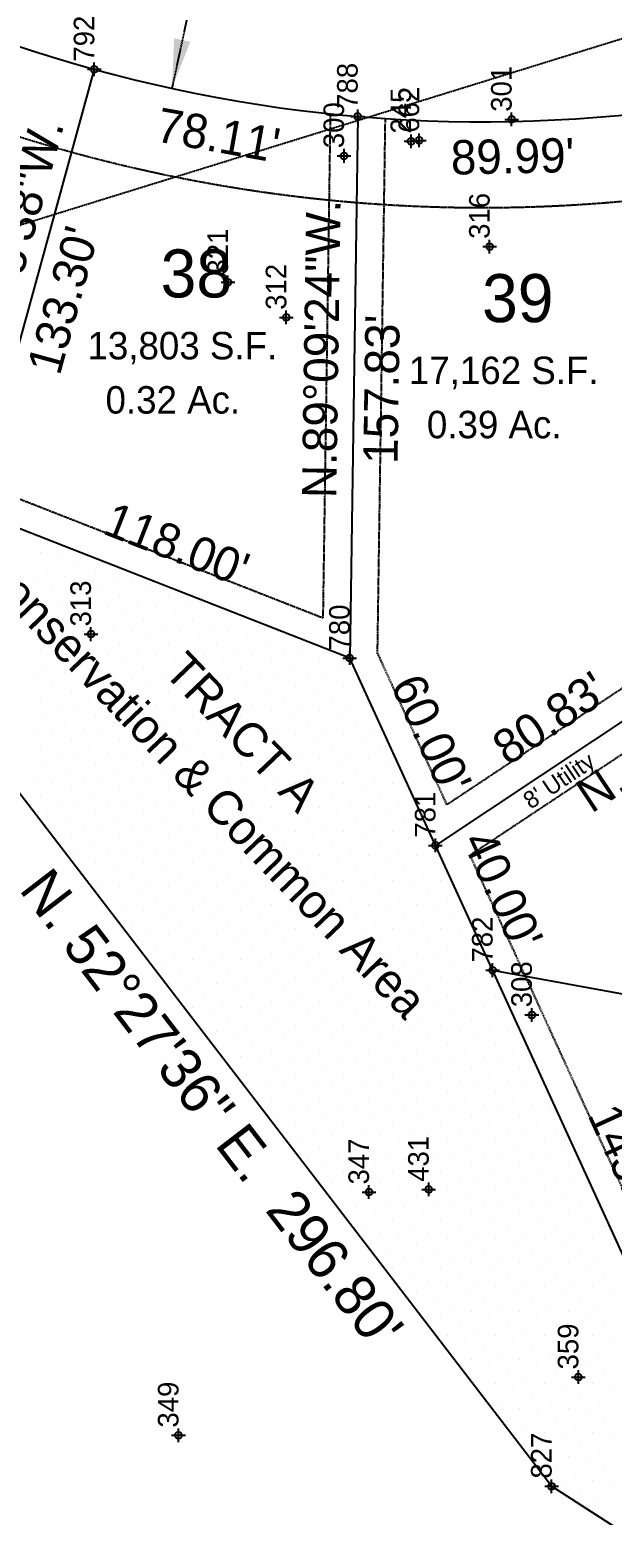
# Model space of a CAD drawing. Extents: x 26090 to 29323, y 9677 to 11446.
# Drawn here: x 26981.7 to 27151.6, y 10292.5 to 10725.3 of the extents above; entities that cross this region are included whole.
import ezdxf
from ezdxf.enums import TextEntityAlignment as Align

# ---------------------------------------------------------------- set-up
doc = ezdxf.new("R2010")
doc.units = 0
doc.header["$MEASUREMENT"] = 0
doc.header["$PDMODE"] = 34
doc.header["$PDSIZE"] = 2
doc.linetypes.add('HIDDEN', pattern=[0.375, 0.25, -0.125])
doc.linetypes.add('HIDDEN2', pattern=[0.1875, 0.125, -0.0625])
doc.layers.get('0').update_dxf_attribs({"linetype": 'CONTINUOUS'})
for name, color, linetype in [('V-ANNO', 7, 'CONTINUOUS'), ('V-CTRL', 8, 'CONTINUOUS'), ('V-ESMT', 5, 'HIDDEN'), ('V-ESMT-TEXT', 5, 'CONTINUOUS'), ('V-PROP-AREA', 8, 'CONTINUOUS'), ('V-PROP-DIM', 7, 'CONTINUOUS'), ('V-PROP-LINE', 1, 'CONTINUOUS'), ('V-PROP-PATT', 9, 'CONTINUOUS'), ('V-PROP-SBCK', 8, 'HIDDEN2'), ('V-PROP-TEXT', 1, 'CONTINUOUS'), ('V-ROAD-DIM', 36, 'HIDDEN2')]:
    doc.layers.add(name, color=color, linetype=linetype)

# ---------------------------------------------------------------- blocks, each defined once
blk = doc.blocks.new('*X3')
at = {"color": 0}
for p, q in [((26984.96, 10573.01), (26984.96, 10573.01)), ((26990.27, 10571.25), (26990.27, 10571.25)), ((26995.57, 10569.48), (26995.57, 10569.48)), ((26986.73, 10567.71), (26986.73, 10567.71)), ((26992.03, 10565.94), (26992.03, 10565.94)), ((27000.87, 10567.71), (27000.87, 10567.71)), ((27006.18, 10565.94), (27006.18, 10565.94)), ((26983.19, 10564.18), (26983.19, 10564.18)), ((26988.5, 10562.41), (26988.5, 10562.41)), ((26993.8, 10560.64), (26993.8, 10560.64)), ((26997.34, 10564.18), (26997.34, 10564.18)), ((27002.64, 10562.41), (27002.64, 10562.41)), ((27007.94, 10560.64), (27007.94, 10560.64)), ((27011.48, 10564.18), (27011.48, 10564.18)), ((27016.78, 10562.41), (27016.78, 10562.41)), ((27022.09, 10560.64), (27022.09, 10560.64)), ((26984.96, 10558.87), (26984.96, 10558.87)), ((26990.27, 10557.1), (26990.27, 10557.1)), ((26999.1, 10558.87), (26999.1, 10558.87)), ((27004.41, 10557.1), (27004.41, 10557.1)), ((27013.25, 10558.87), (27013.25, 10558.87)), ((27018.55, 10557.1), (27018.55, 10557.1)), ((27027.39, 10558.87), (27027.39, 10558.87)), ((27032.69, 10557.1), (27032.69, 10557.1)), ((26986.73, 10553.57), (26986.73, 10553.57)), ((26992.03, 10551.8), (26992.03, 10551.8)), ((26995.57, 10555.34), (26995.57, 10555.34)), ((27000.87, 10553.57), (27000.87, 10553.57)), ((27006.18, 10551.8), (27006.18, 10551.8)), ((27009.71, 10555.34), (27009.71, 10555.34)), ((27015.01, 10553.57), (27015.01, 10553.57)), ((27020.32, 10551.8), (27020.32, 10551.8)), ((27023.85, 10555.34), (27023.85, 10555.34)), ((27029.16, 10553.57), (27029.16, 10553.57)), ((27034.46, 10551.8), (27034.46, 10551.8)), ((27038, 10555.34), (27038, 10555.34)), ((27043.3, 10553.57), (27043.3, 10553.57)), ((27048.6, 10551.8), (27048.6, 10551.8)), ((26983.19, 10550.03), (26983.19, 10550.03)), ((26988.5, 10548.27), (26988.5, 10548.27)), ((26997.34, 10550.03), (26997.34, 10550.03)), ((27002.64, 10548.27), (27002.64, 10548.27)), ((27011.48, 10550.03), (27011.48, 10550.03)), ((27016.78, 10548.27), (27016.78, 10548.27)), ((27025.62, 10550.03), (27025.62, 10550.03)), ((27030.92, 10548.27), (27030.92, 10548.27)), ((27039.76, 10550.03), (27039.76, 10550.03)), ((27045.07, 10548.27), (27045.07, 10548.27)), ((27053.91, 10550.03), (27053.91, 10550.03)), ((27059.21, 10548.27), (27059.21, 10548.27)), ((26984.96, 10544.73), (26984.96, 10544.73)), ((26990.27, 10542.96), (26990.27, 10542.96)), ((26993.8, 10546.5), (26993.8, 10546.5)), ((26999.1, 10544.73), (26999.1, 10544.73)), ((27004.41, 10542.96), (27004.41, 10542.96)), ((27007.94, 10546.5), (27007.94, 10546.5)), ((27013.25, 10544.73), (27013.25, 10544.73)), ((27018.55, 10542.96), (27018.55, 10542.96)), ((27022.09, 10546.5), (27022.09, 10546.5)), ((27027.39, 10544.73), (27027.39, 10544.73)), ((27032.69, 10542.96), (27032.69, 10542.96)), ((27036.23, 10546.5), (27036.23, 10546.5)), ((27041.53, 10544.73), (27041.53, 10544.73)), ((27046.83, 10542.96), (27046.83, 10542.96)), ((27050.37, 10546.5), (27050.37, 10546.5)), ((27055.67, 10544.73), (27055.67, 10544.73)), ((27060.98, 10542.96), (27060.98, 10542.96)), ((26986.73, 10539.43), (26986.73, 10539.43)), ((26995.57, 10541.19), (26995.57, 10541.19)), ((27000.87, 10539.43), (27000.87, 10539.43)), ((27009.71, 10541.19), (27009.71, 10541.19)), ((27015.01, 10539.43), (27015.01, 10539.43)), ((27023.85, 10541.19), (27023.85, 10541.19)), ((27029.16, 10539.43), (27029.16, 10539.43)), ((27038, 10541.19), (27038, 10541.19)), ((27043.3, 10539.43), (27043.3, 10539.43)), ((27052.14, 10541.19), (27052.14, 10541.19)), ((27057.44, 10539.43), (27057.44, 10539.43)), ((27066.28, 10541.19), (27066.28, 10541.19)), ((27071.58, 10539.43), (27071.58, 10539.43)), ((26983.19, 10535.89), (26983.19, 10535.89)), ((26992.03, 10537.66), (26992.03, 10537.66)), ((26997.34, 10535.89), (26997.34, 10535.89)), ((27006.18, 10537.66), (27006.18, 10537.66)), ((27011.48, 10535.89), (27011.48, 10535.89)), ((27020.32, 10537.66), (27020.32, 10537.66)), ((27025.62, 10535.89), (27025.62, 10535.89)), ((27034.46, 10537.66), (27034.46, 10537.66)), ((27039.76, 10535.89), (27039.76, 10535.89)), ((27048.6, 10537.66), (27048.6, 10537.66)), ((27053.91, 10535.89), (27053.91, 10535.89)), ((27062.74, 10537.66), (27062.74, 10537.66)), ((27068.05, 10535.89), (27068.05, 10535.89)), ((27076.89, 10537.66), (27076.89, 10537.66)), ((26984.96, 10530.59), (26984.96, 10530.59)), ((26988.5, 10534.12), (26988.5, 10534.12)), ((26993.8, 10532.36), (26993.8, 10532.36)), ((26999.1, 10530.59), (26999.1, 10530.59)), ((27002.64, 10534.12), (27002.64, 10534.12)), ((27007.94, 10532.36), (27007.94, 10532.36)), ((27013.25, 10530.59), (27013.25, 10530.59)), ((27016.78, 10534.12), (27016.78, 10534.12)), ((27022.09, 10532.36), (27022.09, 10532.36)), ((27027.39, 10530.59), (27027.39, 10530.59)), ((27030.92, 10534.12), (27030.92, 10534.12)), ((27036.23, 10532.36), (27036.23, 10532.36)), ((27041.53, 10530.59), (27041.53, 10530.59)), ((27045.07, 10534.12), (27045.07, 10534.12)), ((27050.37, 10532.36), (27050.37, 10532.36)), ((27055.67, 10530.59), (27055.67, 10530.59)), ((27059.21, 10534.12), (27059.21, 10534.12)), ((27064.51, 10532.36), (27064.51, 10532.36)), ((27069.82, 10530.59), (27069.82, 10530.59)), ((27073.35, 10534.12), (27073.35, 10534.12)), ((27078.65, 10532.36), (27078.65, 10532.36)), ((26990.27, 10528.82), (26990.27, 10528.82)), ((26995.57, 10527.05), (26995.57, 10527.05)), ((27004.41, 10528.82), (27004.41, 10528.82)), ((27009.71, 10527.05), (27009.71, 10527.05)), ((27018.55, 10528.82), (27018.55, 10528.82)), ((27023.85, 10527.05), (27023.85, 10527.05)), ((27032.69, 10528.82), (27032.69, 10528.82)), ((27038, 10527.05), (27038, 10527.05)), ((27046.83, 10528.82), (27046.83, 10528.82)), ((27052.14, 10527.05), (27052.14, 10527.05)), ((27060.98, 10528.82), (27060.98, 10528.82)), ((27066.28, 10527.05), (27066.28, 10527.05)), ((27075.12, 10528.82), (27075.12, 10528.82)), ((27080.42, 10527.05), (27080.42, 10527.05)), ((26983.19, 10521.75), (26983.19, 10521.75)), ((26986.73, 10525.28), (26986.73, 10525.28)), ((26992.03, 10523.52), (26992.03, 10523.52)), ((26997.34, 10521.75), (26997.34, 10521.75)), ((27000.87, 10525.28), (27000.87, 10525.28)), ((27006.18, 10523.52), (27006.18, 10523.52)), ((27011.48, 10521.75), (27011.48, 10521.75)), ((27015.01, 10525.28), (27015.01, 10525.28)), ((27020.32, 10523.52), (27020.32, 10523.52)), ((27025.62, 10521.75), (27025.62, 10521.75)), ((27029.16, 10525.28), (27029.16, 10525.28)), ((27034.46, 10523.52), (27034.46, 10523.52)), ((27039.76, 10521.75), (27039.76, 10521.75)), ((27043.3, 10525.28), (27043.3, 10525.28)), ((27048.6, 10523.52), (27048.6, 10523.52)), ((27053.91, 10521.75), (27053.91, 10521.75)), ((27057.44, 10525.28), (27057.44, 10525.28)), ((27062.74, 10523.52), (27062.74, 10523.52)), ((27068.05, 10521.75), (27068.05, 10521.75)), ((27071.58, 10525.28), (27071.58, 10525.28)), ((27076.89, 10523.52), (27076.89, 10523.52)), ((27082.19, 10521.75), (27082.19, 10521.75)), ((26988.5, 10519.98), (26988.5, 10519.98)), ((26993.8, 10518.21), (26993.8, 10518.21)), ((27002.64, 10519.98), (27002.64, 10519.98)), ((27007.94, 10518.21), (27007.94, 10518.21)), ((27016.78, 10519.98), (27016.78, 10519.98)), ((27022.09, 10518.21), (27022.09, 10518.21)), ((27030.92, 10519.98), (27030.92, 10519.98)), ((27036.23, 10518.21), (27036.23, 10518.21)), ((27045.07, 10519.98), (27045.07, 10519.98)), ((27050.37, 10518.21), (27050.37, 10518.21)), ((27059.21, 10519.98), (27059.21, 10519.98)), ((27064.51, 10518.21), (27064.51, 10518.21)), ((27073.35, 10519.98), (27073.35, 10519.98)), ((27078.65, 10518.21), (27078.65, 10518.21)), ((26984.96, 10516.45), (26984.96, 10516.45)), ((26990.27, 10514.68), (26990.27, 10514.68)), ((26995.57, 10512.91), (26995.57, 10512.91)), ((26999.1, 10516.45), (26999.1, 10516.45)), ((27004.41, 10514.68), (27004.41, 10514.68)), ((27009.71, 10512.91), (27009.71, 10512.91)), ((27013.25, 10516.45), (27013.25, 10516.45)), ((27018.55, 10514.68), (27018.55, 10514.68)), ((27023.85, 10512.91), (27023.85, 10512.91)), ((27027.39, 10516.45), (27027.39, 10516.45)), ((27032.69, 10514.68), (27032.69, 10514.68)), ((27038, 10512.91), (27038, 10512.91)), ((27041.53, 10516.45), (27041.53, 10516.45)), ((27046.83, 10514.68), (27046.83, 10514.68)), ((27052.14, 10512.91), (27052.14, 10512.91)), ((27055.67, 10516.45), (27055.67, 10516.45)), ((27060.98, 10514.68), (27060.98, 10514.68)), ((27066.28, 10512.91), (27066.28, 10512.91)), ((27069.82, 10516.45), (27069.82, 10516.45)), ((27075.12, 10514.68), (27075.12, 10514.68)), ((27080.42, 10512.91), (27080.42, 10512.91)), ((27083.96, 10516.45), (27083.96, 10516.45)), ((26986.73, 10511.14), (26986.73, 10511.14)), ((26992.03, 10509.37), (26992.03, 10509.37)), ((27000.87, 10511.14), (27000.87, 10511.14)), ((27006.18, 10509.37), (27006.18, 10509.37)), ((27015.01, 10511.14), (27015.01, 10511.14)), ((27020.32, 10509.37), (27020.32, 10509.37)), ((27029.16, 10511.14), (27029.16, 10511.14)), ((27034.46, 10509.37), (27034.46, 10509.37)), ((27043.3, 10511.14), (27043.3, 10511.14)), ((27048.6, 10509.37), (27048.6, 10509.37)), ((27057.44, 10511.14), (27057.44, 10511.14)), ((27062.74, 10509.37), (27062.74, 10509.37)), ((27071.58, 10511.14), (27071.58, 10511.14)), ((27076.89, 10509.37), (27076.89, 10509.37)), ((27085.73, 10511.14), (27085.73, 10511.14)), ((26983.19, 10507.61), (26983.19, 10507.61)), ((26988.5, 10505.84), (26988.5, 10505.84)), ((26993.8, 10504.07), (26993.8, 10504.07)), ((26997.34, 10507.61), (26997.34, 10507.61)), ((27002.64, 10505.84), (27002.64, 10505.84)), ((27007.94, 10504.07), (27007.94, 10504.07)), ((27011.48, 10507.61), (27011.48, 10507.61)), ((27016.78, 10505.84), (27016.78, 10505.84)), ((27022.09, 10504.07), (27022.09, 10504.07)), ((27025.62, 10507.61), (27025.62, 10507.61)), ((27030.92, 10505.84), (27030.92, 10505.84)), ((27036.23, 10504.07), (27036.23, 10504.07)), ((27039.76, 10507.61), (27039.76, 10507.61)), ((27045.07, 10505.84), (27045.07, 10505.84)), ((27050.37, 10504.07), (27050.37, 10504.07)), ((27053.91, 10507.61), (27053.91, 10507.61)), ((27059.21, 10505.84), (27059.21, 10505.84)), ((27064.51, 10504.07), (27064.51, 10504.07)), ((27068.05, 10507.61), (27068.05, 10507.61)), ((27073.35, 10505.84), (27073.35, 10505.84)), ((27078.65, 10504.07), (27078.65, 10504.07)), ((27082.19, 10507.61), (27082.19, 10507.61)), ((27087.49, 10505.84), (27087.49, 10505.84)), ((26984.96, 10502.3), (26984.96, 10502.3)), ((26990.27, 10500.54), (26990.27, 10500.54)), ((26999.1, 10502.3), (26999.1, 10502.3)), ((27004.41, 10500.54), (27004.41, 10500.54)), ((27013.25, 10502.3), (27013.25, 10502.3)), ((27018.55, 10500.54), (27018.55, 10500.54)), ((27027.39, 10502.3), (27027.39, 10502.3)), ((27032.69, 10500.54), (27032.69, 10500.54)), ((27041.53, 10502.3), (27041.53, 10502.3)), ((27046.83, 10500.54), (27046.83, 10500.54)), ((27055.67, 10502.3), (27055.67, 10502.3)), ((27060.98, 10500.54), (27060.98, 10500.54)), ((27069.82, 10502.3), (27069.82, 10502.3)), ((27075.12, 10500.54), (27075.12, 10500.54)), ((27083.96, 10502.3), (27083.96, 10502.3)), ((27089.26, 10500.54), (27089.26, 10500.54)), ((26986.73, 10497), (26986.73, 10497)), ((26995.57, 10498.77), (26995.57, 10498.77)), ((27000.87, 10497), (27000.87, 10497)), ((27009.71, 10498.77), (27009.71, 10498.77)), ((27015.01, 10497), (27015.01, 10497)), ((27023.85, 10498.77), (27023.85, 10498.77)), ((27029.16, 10497), (27029.16, 10497)), ((27038, 10498.77), (27038, 10498.77)), ((27043.3, 10497), (27043.3, 10497)), ((27052.14, 10498.77), (27052.14, 10498.77)), ((27057.44, 10497), (27057.44, 10497)), ((27066.28, 10498.77), (27066.28, 10498.77)), ((27071.58, 10497), (27071.58, 10497)), ((27080.42, 10498.77), (27080.42, 10498.77)), ((27085.73, 10497), (27085.73, 10497)), ((27094.56, 10498.77), (27094.56, 10498.77)), ((26988.5, 10491.7), (26988.5, 10491.7)), ((26992.03, 10495.23), (26992.03, 10495.23)), ((26997.34, 10493.46), (26997.34, 10493.46)), ((27002.64, 10491.7), (27002.64, 10491.7)), ((27006.18, 10495.23), (27006.18, 10495.23)), ((27011.48, 10493.46), (27011.48, 10493.46)), ((27016.78, 10491.7), (27016.78, 10491.7)), ((27020.32, 10495.23), (27020.32, 10495.23)), ((27025.62, 10493.46), (27025.62, 10493.46)), ((27030.92, 10491.7), (27030.92, 10491.7)), ((27034.46, 10495.23), (27034.46, 10495.23)), ((27039.76, 10493.46), (27039.76, 10493.46)), ((27045.07, 10491.7), (27045.07, 10491.7)), ((27048.6, 10495.23), (27048.6, 10495.23)), ((27053.91, 10493.46), (27053.91, 10493.46)), ((27059.21, 10491.7), (27059.21, 10491.7)), ((27062.74, 10495.23), (27062.74, 10495.23)), ((27068.05, 10493.46), (27068.05, 10493.46)), ((27073.35, 10491.7), (27073.35, 10491.7)), ((27076.89, 10495.23), (27076.89, 10495.23)), ((27082.19, 10493.46), (27082.19, 10493.46)), ((27087.49, 10491.7), (27087.49, 10491.7)), ((27091.03, 10495.23), (27091.03, 10495.23)), ((27096.33, 10493.46), (27096.33, 10493.46)), ((26993.8, 10489.93), (26993.8, 10489.93)), ((26999.1, 10488.16), (26999.1, 10488.16)), ((27007.94, 10489.93), (27007.94, 10489.93)), ((27013.25, 10488.16), (27013.25, 10488.16)), ((27022.09, 10489.93), (27022.09, 10489.93)), ((27027.39, 10488.16), (27027.39, 10488.16)), ((27036.23, 10489.93), (27036.23, 10489.93)), ((27041.53, 10488.16), (27041.53, 10488.16)), ((27050.37, 10489.93), (27050.37, 10489.93)), ((27055.67, 10488.16), (27055.67, 10488.16)), ((27064.51, 10489.93), (27064.51, 10489.93)), ((27069.82, 10488.16), (27069.82, 10488.16)), ((27078.65, 10489.93), (27078.65, 10489.93)), ((27083.96, 10488.16), (27083.96, 10488.16)), ((27092.8, 10489.93), (27092.8, 10489.93)), ((27098.1, 10488.16), (27098.1, 10488.16)), ((26995.57, 10484.63), (26995.57, 10484.63)), ((27000.87, 10482.86), (27000.87, 10482.86)), ((27004.41, 10486.39), (27004.41, 10486.39)), ((27009.71, 10484.63), (27009.71, 10484.63)), ((27015.01, 10482.86), (27015.01, 10482.86)), ((27018.55, 10486.39), (27018.55, 10486.39)), ((27023.85, 10484.63), (27023.85, 10484.63)), ((27029.16, 10482.86), (27029.16, 10482.86)), ((27032.69, 10486.39), (27032.69, 10486.39)), ((27038, 10484.63), (27038, 10484.63)), ((27043.3, 10482.86), (27043.3, 10482.86)), ((27046.83, 10486.39), (27046.83, 10486.39)), ((27052.14, 10484.63), (27052.14, 10484.63)), ((27057.44, 10482.86), (27057.44, 10482.86)), ((27060.98, 10486.39), (27060.98, 10486.39)), ((27066.28, 10484.63), (27066.28, 10484.63)), ((27071.58, 10482.86), (27071.58, 10482.86)), ((27075.12, 10486.39), (27075.12, 10486.39)), ((27080.42, 10484.63), (27080.42, 10484.63)), ((27085.73, 10482.86), (27085.73, 10482.86)), ((27089.26, 10486.39), (27089.26, 10486.39)), ((27094.56, 10484.63), (27094.56, 10484.63)), ((27099.87, 10482.86), (27099.87, 10482.86)), ((26997.34, 10479.32), (26997.34, 10479.32)), ((27006.18, 10481.09), (27006.18, 10481.09)), ((27011.48, 10479.32), (27011.48, 10479.32)), ((27020.32, 10481.09), (27020.32, 10481.09)), ((27025.62, 10479.32), (27025.62, 10479.32)), ((27034.46, 10481.09), (27034.46, 10481.09)), ((27039.76, 10479.32), (27039.76, 10479.32)), ((27048.6, 10481.09), (27048.6, 10481.09)), ((27053.91, 10479.32), (27053.91, 10479.32)), ((27062.74, 10481.09), (27062.74, 10481.09)), ((27068.05, 10479.32), (27068.05, 10479.32)), ((27076.89, 10481.09), (27076.89, 10481.09)), ((27082.19, 10479.32), (27082.19, 10479.32)), ((27091.03, 10481.09), (27091.03, 10481.09)), ((27096.33, 10479.32), (27096.33, 10479.32)), ((27002.64, 10477.55), (27002.64, 10477.55)), ((27007.94, 10475.79), (27007.94, 10475.79)), ((27013.25, 10474.02), (27013.25, 10474.02)), ((27016.78, 10477.55), (27016.78, 10477.55)), ((27022.09, 10475.79), (27022.09, 10475.79)), ((27027.39, 10474.02), (27027.39, 10474.02)), ((27030.92, 10477.55), (27030.92, 10477.55)), ((27036.23, 10475.79), (27036.23, 10475.79)), ((27041.53, 10474.02), (27041.53, 10474.02)), ((27045.07, 10477.55), (27045.07, 10477.55)), ((27050.37, 10475.79), (27050.37, 10475.79)), ((27055.67, 10474.02), (27055.67, 10474.02)), ((27059.21, 10477.55), (27059.21, 10477.55)), ((27064.51, 10475.79), (27064.51, 10475.79)), ((27069.82, 10474.02), (27069.82, 10474.02)), ((27073.35, 10477.55), (27073.35, 10477.55)), ((27078.65, 10475.79), (27078.65, 10475.79)), ((27083.96, 10474.02), (27083.96, 10474.02)), ((27087.49, 10477.55), (27087.49, 10477.55)), ((27092.8, 10475.79), (27092.8, 10475.79)), ((27098.1, 10474.02), (27098.1, 10474.02)), ((27101.64, 10477.55), (27101.64, 10477.55)), ((27004.41, 10472.25), (27004.41, 10472.25)), ((27009.71, 10470.48), (27009.71, 10470.48)), ((27018.55, 10472.25), (27018.55, 10472.25)), ((27023.85, 10470.48), (27023.85, 10470.48)), ((27032.69, 10472.25), (27032.69, 10472.25)), ((27038, 10470.48), (27038, 10470.48)), ((27046.83, 10472.25), (27046.83, 10472.25)), ((27052.14, 10470.48), (27052.14, 10470.48)), ((27060.98, 10472.25), (27060.98, 10472.25)), ((27066.28, 10470.48), (27066.28, 10470.48)), ((27075.12, 10472.25), (27075.12, 10472.25)), ((27080.42, 10470.48), (27080.42, 10470.48)), ((27089.26, 10472.25), (27089.26, 10472.25)), ((27094.56, 10470.48), (27094.56, 10470.48)), ((27103.4, 10472.25), (27103.4, 10472.25)), ((27011.48, 10465.18), (27011.48, 10465.18)), ((27015.01, 10468.72), (27015.01, 10468.72)), ((27020.32, 10466.95), (27020.32, 10466.95)), ((27025.62, 10465.18), (27025.62, 10465.18)), ((27029.16, 10468.72), (27029.16, 10468.72)), ((27034.46, 10466.95), (27034.46, 10466.95)), ((27039.76, 10465.18), (27039.76, 10465.18)), ((27043.3, 10468.72), (27043.3, 10468.72)), ((27048.6, 10466.95), (27048.6, 10466.95)), ((27053.91, 10465.18), (27053.91, 10465.18)), ((27057.44, 10468.72), (27057.44, 10468.72)), ((27062.74, 10466.95), (27062.74, 10466.95)), ((27068.05, 10465.18), (27068.05, 10465.18)), ((27071.58, 10468.72), (27071.58, 10468.72)), ((27076.89, 10466.95), (27076.89, 10466.95)), ((27082.19, 10465.18), (27082.19, 10465.18)), ((27085.73, 10468.72), (27085.73, 10468.72)), ((27091.03, 10466.95), (27091.03, 10466.95)), ((27096.33, 10465.18), (27096.33, 10465.18)), ((27099.87, 10468.72), (27099.87, 10468.72)), ((27105.17, 10466.95), (27105.17, 10466.95)), ((27016.78, 10463.41), (27016.78, 10463.41)), ((27022.09, 10461.64), (27022.09, 10461.64)), ((27030.92, 10463.41), (27030.92, 10463.41)), ((27036.23, 10461.64), (27036.23, 10461.64)), ((27045.07, 10463.41), (27045.07, 10463.41)), ((27050.37, 10461.64), (27050.37, 10461.64)), ((27059.21, 10463.41), (27059.21, 10463.41)), ((27064.51, 10461.64), (27064.51, 10461.64)), ((27073.35, 10463.41), (27073.35, 10463.41)), ((27078.65, 10461.64), (27078.65, 10461.64)), ((27087.49, 10463.41), (27087.49, 10463.41)), ((27092.8, 10461.64), (27092.8, 10461.64)), ((27101.64, 10463.41), (27101.64, 10463.41)), ((27106.94, 10461.64), (27106.94, 10461.64)), ((27013.25, 10459.88), (27013.25, 10459.88)), ((27018.55, 10458.11), (27018.55, 10458.11)), ((27027.39, 10459.88), (27027.39, 10459.88)), ((27032.69, 10458.11), (27032.69, 10458.11)), ((27041.53, 10459.88), (27041.53, 10459.88)), ((27046.83, 10458.11), (27046.83, 10458.11)), ((27055.67, 10459.88), (27055.67, 10459.88)), ((27060.98, 10458.11), (27060.98, 10458.11)), ((27069.82, 10459.88), (27069.82, 10459.88)), ((27075.12, 10458.11), (27075.12, 10458.11)), ((27083.96, 10459.88), (27083.96, 10459.88)), ((27089.26, 10458.11), (27089.26, 10458.11)), ((27098.1, 10459.88), (27098.1, 10459.88)), ((27103.4, 10458.11), (27103.4, 10458.11)), ((27112.24, 10459.88), (27112.24, 10459.88)), ((27020.32, 10452.81), (27020.32, 10452.81)), ((27023.85, 10456.34), (27023.85, 10456.34)), ((27029.16, 10454.57), (27029.16, 10454.57)), ((27034.46, 10452.81), (27034.46, 10452.81)), ((27038, 10456.34), (27038, 10456.34)), ((27043.3, 10454.57), (27043.3, 10454.57)), ((27048.6, 10452.81), (27048.6, 10452.81)), ((27052.14, 10456.34), (27052.14, 10456.34)), ((27057.44, 10454.57), (27057.44, 10454.57)), ((27062.74, 10452.81), (27062.74, 10452.81)), ((27066.28, 10456.34), (27066.28, 10456.34)), ((27071.58, 10454.57), (27071.58, 10454.57)), ((27076.89, 10452.81), (27076.89, 10452.81)), ((27080.42, 10456.34), (27080.42, 10456.34)), ((27085.73, 10454.57), (27085.73, 10454.57)), ((27091.03, 10452.81), (27091.03, 10452.81)), ((27094.56, 10456.34), (27094.56, 10456.34)), ((27099.87, 10454.57), (27099.87, 10454.57)), ((27105.17, 10452.81), (27105.17, 10452.81)), ((27108.71, 10456.34), (27108.71, 10456.34)), ((27114.01, 10454.57), (27114.01, 10454.57)), ((27025.62, 10451.04), (27025.62, 10451.04)), ((27030.92, 10449.27), (27030.92, 10449.27)), ((27039.76, 10451.04), (27039.76, 10451.04)), ((27045.07, 10449.27), (27045.07, 10449.27)), ((27053.91, 10451.04), (27053.91, 10451.04)), ((27059.21, 10449.27), (27059.21, 10449.27)), ((27068.05, 10451.04), (27068.05, 10451.04)), ((27073.35, 10449.27), (27073.35, 10449.27)), ((27082.19, 10451.04), (27082.19, 10451.04)), ((27087.49, 10449.27), (27087.49, 10449.27)), ((27096.33, 10451.04), (27096.33, 10451.04)), ((27101.64, 10449.27), (27101.64, 10449.27)), ((27110.47, 10451.04), (27110.47, 10451.04)), ((27115.78, 10449.27), (27115.78, 10449.27)), ((27022.09, 10447.5), (27022.09, 10447.5)), ((27027.39, 10445.73), (27027.39, 10445.73)), ((27032.69, 10443.97), (27032.69, 10443.97)), ((27036.23, 10447.5), (27036.23, 10447.5)), ((27041.53, 10445.73), (27041.53, 10445.73)), ((27046.83, 10443.97), (27046.83, 10443.97)), ((27050.37, 10447.5), (27050.37, 10447.5)), ((27055.67, 10445.73), (27055.67, 10445.73)), ((27060.98, 10443.97), (27060.98, 10443.97)), ((27064.51, 10447.5), (27064.51, 10447.5)), ((27069.82, 10445.73), (27069.82, 10445.73)), ((27075.12, 10443.97), (27075.12, 10443.97)), ((27078.65, 10447.5), (27078.65, 10447.5)), ((27083.96, 10445.73), (27083.96, 10445.73)), ((27089.26, 10443.97), (27089.26, 10443.97)), ((27092.8, 10447.5), (27092.8, 10447.5)), ((27098.1, 10445.73), (27098.1, 10445.73)), ((27103.4, 10443.97), (27103.4, 10443.97)), ((27106.94, 10447.5), (27106.94, 10447.5)), ((27112.24, 10445.73), (27112.24, 10445.73)), ((27117.55, 10443.97), (27117.55, 10443.97)), ((27029.16, 10440.43), (27029.16, 10440.43)), ((27038, 10442.2), (27038, 10442.2)), ((27043.3, 10440.43), (27043.3, 10440.43)), ((27052.14, 10442.2), (27052.14, 10442.2)), ((27057.44, 10440.43), (27057.44, 10440.43)), ((27066.28, 10442.2), (27066.28, 10442.2)), ((27071.58, 10440.43), (27071.58, 10440.43)), ((27080.42, 10442.2), (27080.42, 10442.2)), ((27085.73, 10440.43), (27085.73, 10440.43)), ((27094.56, 10442.2), (27094.56, 10442.2)), ((27099.87, 10440.43), (27099.87, 10440.43)), ((27108.71, 10442.2), (27108.71, 10442.2)), ((27114.01, 10440.43), (27114.01, 10440.43)), ((27030.92, 10435.13), (27030.92, 10435.13)), ((27034.46, 10438.66), (27034.46, 10438.66)), ((27039.76, 10436.9), (27039.76, 10436.9)), ((27045.07, 10435.13), (27045.07, 10435.13)), ((27048.6, 10438.66), (27048.6, 10438.66)), ((27053.91, 10436.9), (27053.91, 10436.9)), ((27059.21, 10435.13), (27059.21, 10435.13)), ((27062.74, 10438.66), (27062.74, 10438.66)), ((27068.05, 10436.9), (27068.05, 10436.9)), ((27073.35, 10435.13), (27073.35, 10435.13)), ((27076.89, 10438.66), (27076.89, 10438.66)), ((27082.19, 10436.9), (27082.19, 10436.9)), ((27087.49, 10435.13), (27087.49, 10435.13)), ((27091.03, 10438.66), (27091.03, 10438.66)), ((27096.33, 10436.9), (27096.33, 10436.9)), ((27101.64, 10435.13), (27101.64, 10435.13)), ((27105.17, 10438.66), (27105.17, 10438.66)), ((27110.47, 10436.9), (27110.47, 10436.9)), ((27115.78, 10435.13), (27115.78, 10435.13)), ((27119.31, 10438.66), (27119.31, 10438.66)), ((27036.23, 10433.36), (27036.23, 10433.36)), ((27041.53, 10431.59), (27041.53, 10431.59)), ((27050.37, 10433.36), (27050.37, 10433.36)), ((27055.67, 10431.59), (27055.67, 10431.59)), ((27064.51, 10433.36), (27064.51, 10433.36)), ((27069.82, 10431.59), (27069.82, 10431.59)), ((27078.65, 10433.36), (27078.65, 10433.36)), ((27083.96, 10431.59), (27083.96, 10431.59)), ((27092.8, 10433.36), (27092.8, 10433.36)), ((27098.1, 10431.59), (27098.1, 10431.59)), ((27106.94, 10433.36), (27106.94, 10433.36)), ((27112.24, 10431.59), (27112.24, 10431.59)), ((27121.08, 10433.36), (27121.08, 10433.36)), ((27038, 10428.06), (27038, 10428.06)), ((27043.3, 10426.29), (27043.3, 10426.29)), ((27046.83, 10429.83), (27046.83, 10429.83)), ((27052.14, 10428.06), (27052.14, 10428.06)), ((27057.44, 10426.29), (27057.44, 10426.29)), ((27060.98, 10429.83), (27060.98, 10429.83)), ((27066.28, 10428.06), (27066.28, 10428.06)), ((27071.58, 10426.29), (27071.58, 10426.29)), ((27075.12, 10429.83), (27075.12, 10429.83)), ((27080.42, 10428.06), (27080.42, 10428.06)), ((27085.73, 10426.29), (27085.73, 10426.29)), ((27089.26, 10429.83), (27089.26, 10429.83)), ((27094.56, 10428.06), (27094.56, 10428.06)), ((27099.87, 10426.29), (27099.87, 10426.29)), ((27103.4, 10429.83), (27103.4, 10429.83)), ((27108.71, 10428.06), (27108.71, 10428.06)), ((27114.01, 10426.29), (27114.01, 10426.29)), ((27117.55, 10429.83), (27117.55, 10429.83)), ((27122.85, 10428.06), (27122.85, 10428.06)), ((27128.15, 10426.29), (27128.15, 10426.29)), ((27048.6, 10424.52), (27048.6, 10424.52)), ((27053.91, 10422.75), (27053.91, 10422.75)), ((27062.74, 10424.52), (27062.74, 10424.52)), ((27068.05, 10422.75), (27068.05, 10422.75)), ((27076.89, 10424.52), (27076.89, 10424.52)), ((27082.19, 10422.75), (27082.19, 10422.75)), ((27091.03, 10424.52), (27091.03, 10424.52)), ((27096.33, 10422.75), (27096.33, 10422.75)), ((27105.17, 10424.52), (27105.17, 10424.52)), ((27110.47, 10422.75), (27110.47, 10422.75)), ((27119.31, 10424.52), (27119.31, 10424.52)), ((27124.62, 10422.75), (27124.62, 10422.75)), ((27045.07, 10420.99), (27045.07, 10420.99)), ((27050.37, 10419.22), (27050.37, 10419.22)), ((27055.67, 10417.45), (27055.67, 10417.45)), ((27059.21, 10420.99), (27059.21, 10420.99)), ((27064.51, 10419.22), (27064.51, 10419.22)), ((27069.82, 10417.45), (27069.82, 10417.45)), ((27073.35, 10420.99), (27073.35, 10420.99)), ((27078.65, 10419.22), (27078.65, 10419.22)), ((27083.96, 10417.45), (27083.96, 10417.45)), ((27087.49, 10420.99), (27087.49, 10420.99)), ((27092.8, 10419.22), (27092.8, 10419.22)), ((27098.1, 10417.45), (27098.1, 10417.45)), ((27101.64, 10420.99), (27101.64, 10420.99)), ((27106.94, 10419.22), (27106.94, 10419.22)), ((27112.24, 10417.45), (27112.24, 10417.45)), ((27115.78, 10420.99), (27115.78, 10420.99)), ((27121.08, 10419.22), (27121.08, 10419.22)), ((27126.38, 10417.45), (27126.38, 10417.45)), ((27129.92, 10420.99), (27129.92, 10420.99)), ((27046.83, 10415.68), (27046.83, 10415.68)), ((27052.14, 10413.92), (27052.14, 10413.92)), ((27060.98, 10415.68), (27060.98, 10415.68)), ((27066.28, 10413.92), (27066.28, 10413.92)), ((27075.12, 10415.68), (27075.12, 10415.68)), ((27080.42, 10413.92), (27080.42, 10413.92)), ((27089.26, 10415.68), (27089.26, 10415.68)), ((27094.56, 10413.92), (27094.56, 10413.92)), ((27103.4, 10415.68), (27103.4, 10415.68)), ((27108.71, 10413.92), (27108.71, 10413.92)), ((27117.55, 10415.68), (27117.55, 10415.68)), ((27122.85, 10413.92), (27122.85, 10413.92)), ((27131.69, 10415.68), (27131.69, 10415.68)), ((27057.44, 10412.15), (27057.44, 10412.15)), ((27062.74, 10410.38), (27062.74, 10410.38)), ((27071.58, 10412.15), (27071.58, 10412.15)), ((27076.89, 10410.38), (27076.89, 10410.38)), ((27085.73, 10412.15), (27085.73, 10412.15)), ((27091.03, 10410.38), (27091.03, 10410.38)), ((27099.87, 10412.15), (27099.87, 10412.15)), ((27105.17, 10410.38), (27105.17, 10410.38)), ((27114.01, 10412.15), (27114.01, 10412.15)), ((27119.31, 10410.38), (27119.31, 10410.38)), ((27128.15, 10412.15), (27128.15, 10412.15)), ((27133.45, 10410.38), (27133.45, 10410.38)), ((27053.91, 10408.61), (27053.91, 10408.61)), ((27059.21, 10406.84), (27059.21, 10406.84)), ((27064.51, 10405.08), (27064.51, 10405.08)), ((27068.05, 10408.61), (27068.05, 10408.61)), ((27073.35, 10406.84), (27073.35, 10406.84)), ((27078.65, 10405.08), (27078.65, 10405.08)), ((27082.19, 10408.61), (27082.19, 10408.61)), ((27087.49, 10406.84), (27087.49, 10406.84)), ((27092.8, 10405.08), (27092.8, 10405.08)), ((27096.33, 10408.61), (27096.33, 10408.61)), ((27101.64, 10406.84), (27101.64, 10406.84)), ((27106.94, 10405.08), (27106.94, 10405.08)), ((27110.47, 10408.61), (27110.47, 10408.61)), ((27115.78, 10406.84), (27115.78, 10406.84)), ((27121.08, 10405.08), (27121.08, 10405.08)), ((27124.62, 10408.61), (27124.62, 10408.61)), ((27129.92, 10406.84), (27129.92, 10406.84)), ((27135.22, 10405.08), (27135.22, 10405.08)), ((27055.67, 10403.31), (27055.67, 10403.31)), ((27060.98, 10401.54), (27060.98, 10401.54)), ((27069.82, 10403.31), (27069.82, 10403.31)), ((27075.12, 10401.54), (27075.12, 10401.54)), ((27083.96, 10403.31), (27083.96, 10403.31)), ((27089.26, 10401.54), (27089.26, 10401.54)), ((27098.1, 10403.31), (27098.1, 10403.31)), ((27103.4, 10401.54), (27103.4, 10401.54)), ((27112.24, 10403.31), (27112.24, 10403.31)), ((27117.55, 10401.54), (27117.55, 10401.54)), ((27126.38, 10403.31), (27126.38, 10403.31)), ((27131.69, 10401.54), (27131.69, 10401.54)), ((27062.74, 10396.24), (27062.74, 10396.24)), ((27066.28, 10399.77), (27066.28, 10399.77)), ((27071.58, 10398.01), (27071.58, 10398.01)), ((27076.89, 10396.24), (27076.89, 10396.24)), ((27080.42, 10399.77), (27080.42, 10399.77)), ((27085.73, 10398.01), (27085.73, 10398.01)), ((27091.03, 10396.24), (27091.03, 10396.24)), ((27094.56, 10399.77), (27094.56, 10399.77)), ((27099.87, 10398.01), (27099.87, 10398.01)), ((27105.17, 10396.24), (27105.17, 10396.24)), ((27108.71, 10399.77), (27108.71, 10399.77)), ((27114.01, 10398.01), (27114.01, 10398.01)), ((27119.31, 10396.24), (27119.31, 10396.24)), ((27122.85, 10399.77), (27122.85, 10399.77)), ((27128.15, 10398.01), (27128.15, 10398.01)), ((27133.45, 10396.24), (27133.45, 10396.24)), ((27136.99, 10399.77), (27136.99, 10399.77)), ((27068.05, 10394.47), (27068.05, 10394.47)), ((27073.35, 10392.7), (27073.35, 10392.7)), ((27082.19, 10394.47), (27082.19, 10394.47)), ((27087.49, 10392.7), (27087.49, 10392.7)), ((27096.33, 10394.47), (27096.33, 10394.47)), ((27101.64, 10392.7), (27101.64, 10392.7)), ((27110.47, 10394.47), (27110.47, 10394.47)), ((27115.78, 10392.7), (27115.78, 10392.7)), ((27124.62, 10394.47), (27124.62, 10394.47)), ((27129.92, 10392.7), (27129.92, 10392.7)), ((27138.76, 10394.47), (27138.76, 10394.47)), ((27069.82, 10389.17), (27069.82, 10389.17)), ((27075.12, 10387.4), (27075.12, 10387.4)), ((27078.65, 10390.93), (27078.65, 10390.93)), ((27083.96, 10389.17), (27083.96, 10389.17)), ((27089.26, 10387.4), (27089.26, 10387.4)), ((27092.8, 10390.93), (27092.8, 10390.93)), ((27098.1, 10389.17), (27098.1, 10389.17)), ((27103.4, 10387.4), (27103.4, 10387.4)), ((27106.94, 10390.93), (27106.94, 10390.93)), ((27112.24, 10389.17), (27112.24, 10389.17)), ((27117.55, 10387.4), (27117.55, 10387.4)), ((27121.08, 10390.93), (27121.08, 10390.93)), ((27126.38, 10389.17), (27126.38, 10389.17)), ((27131.69, 10387.4), (27131.69, 10387.4)), ((27135.22, 10390.93), (27135.22, 10390.93)), ((27140.53, 10389.17), (27140.53, 10389.17)), ((27145.83, 10387.4), (27145.83, 10387.4)), ((27071.58, 10383.86), (27071.58, 10383.86)), ((27080.42, 10385.63), (27080.42, 10385.63)), ((27085.73, 10383.86), (27085.73, 10383.86)), ((27094.56, 10385.63), (27094.56, 10385.63)), ((27099.87, 10383.86), (27099.87, 10383.86)), ((27108.71, 10385.63), (27108.71, 10385.63)), ((27114.01, 10383.86), (27114.01, 10383.86)), ((27122.85, 10385.63), (27122.85, 10385.63)), ((27128.15, 10383.86), (27128.15, 10383.86)), ((27136.99, 10385.63), (27136.99, 10385.63)), ((27142.29, 10383.86), (27142.29, 10383.86)), ((27076.89, 10382.1), (27076.89, 10382.1)), ((27082.19, 10380.33), (27082.19, 10380.33)), ((27087.49, 10378.56), (27087.49, 10378.56)), ((27091.03, 10382.1), (27091.03, 10382.1)), ((27096.33, 10380.33), (27096.33, 10380.33)), ((27101.64, 10378.56), (27101.64, 10378.56)), ((27105.17, 10382.1), (27105.17, 10382.1)), ((27110.47, 10380.33), (27110.47, 10380.33)), ((27115.78, 10378.56), (27115.78, 10378.56)), ((27119.31, 10382.1), (27119.31, 10382.1)), ((27124.62, 10380.33), (27124.62, 10380.33)), ((27129.92, 10378.56), (27129.92, 10378.56)), ((27133.45, 10382.1), (27133.45, 10382.1)), ((27138.76, 10380.33), (27138.76, 10380.33)), ((27144.06, 10378.56), (27144.06, 10378.56)), ((27147.6, 10382.1), (27147.6, 10382.1)), ((27078.65, 10376.79), (27078.65, 10376.79)), ((27083.96, 10375.02), (27083.96, 10375.02)), ((27092.8, 10376.79), (27092.8, 10376.79)), ((27098.1, 10375.02), (27098.1, 10375.02)), ((27106.94, 10376.79), (27106.94, 10376.79)), ((27112.24, 10375.02), (27112.24, 10375.02)), ((27121.08, 10376.79), (27121.08, 10376.79)), ((27126.38, 10375.02), (27126.38, 10375.02)), ((27135.22, 10376.79), (27135.22, 10376.79)), ((27140.53, 10375.02), (27140.53, 10375.02)), ((27149.36, 10376.79), (27149.36, 10376.79)), ((27080.42, 10371.49), (27080.42, 10371.49)), ((27089.26, 10373.26), (27089.26, 10373.26)), ((27094.56, 10371.49), (27094.56, 10371.49)), ((27103.4, 10373.26), (27103.4, 10373.26)), ((27108.71, 10371.49), (27108.71, 10371.49)), ((27117.55, 10373.26), (27117.55, 10373.26)), ((27122.85, 10371.49), (27122.85, 10371.49)), ((27131.69, 10373.26), (27131.69, 10373.26)), ((27136.99, 10371.49), (27136.99, 10371.49)), ((27145.83, 10373.26), (27145.83, 10373.26)), ((27151.13, 10371.49), (27151.13, 10371.49)), ((27085.73, 10369.72), (27085.73, 10369.72)), ((27091.03, 10367.95), (27091.03, 10367.95)), ((27096.33, 10366.19), (27096.33, 10366.19)), ((27099.87, 10369.72), (27099.87, 10369.72)), ((27105.17, 10367.95), (27105.17, 10367.95)), ((27110.47, 10366.19), (27110.47, 10366.19)), ((27114.01, 10369.72), (27114.01, 10369.72)), ((27119.31, 10367.95), (27119.31, 10367.95)), ((27124.62, 10366.19), (27124.62, 10366.19)), ((27128.15, 10369.72), (27128.15, 10369.72)), ((27133.45, 10367.95), (27133.45, 10367.95)), ((27138.76, 10366.19), (27138.76, 10366.19)), ((27142.29, 10369.72), (27142.29, 10369.72)), ((27147.6, 10367.95), (27147.6, 10367.95)), ((27087.49, 10364.42), (27087.49, 10364.42)), ((27092.8, 10362.65), (27092.8, 10362.65)), ((27101.64, 10364.42), (27101.64, 10364.42)), ((27106.94, 10362.65), (27106.94, 10362.65)), ((27115.78, 10364.42), (27115.78, 10364.42)), ((27121.08, 10362.65), (27121.08, 10362.65)), ((27129.92, 10364.42), (27129.92, 10364.42)), ((27135.22, 10362.65), (27135.22, 10362.65)), ((27144.06, 10364.42), (27144.06, 10364.42)), ((27149.36, 10362.65), (27149.36, 10362.65)), ((27089.26, 10359.11), (27089.26, 10359.11)), ((27094.56, 10357.35), (27094.56, 10357.35)), ((27098.1, 10360.88), (27098.1, 10360.88)), ((27103.4, 10359.11), (27103.4, 10359.11)), ((27108.71, 10357.35), (27108.71, 10357.35)), ((27112.24, 10360.88), (27112.24, 10360.88)), ((27117.55, 10359.11), (27117.55, 10359.11)), ((27122.85, 10357.35), (27122.85, 10357.35)), ((27126.38, 10360.88), (27126.38, 10360.88)), ((27131.69, 10359.11), (27131.69, 10359.11)), ((27136.99, 10357.35), (27136.99, 10357.35)), ((27140.53, 10360.88), (27140.53, 10360.88)), ((27145.83, 10359.11), (27145.83, 10359.11)), ((27151.13, 10357.35), (27151.13, 10357.35)), ((27099.87, 10355.58), (27099.87, 10355.58)), ((27105.17, 10353.81), (27105.17, 10353.81)), ((27114.01, 10355.58), (27114.01, 10355.58)), ((27119.31, 10353.81), (27119.31, 10353.81)), ((27128.15, 10355.58), (27128.15, 10355.58)), ((27133.45, 10353.81), (27133.45, 10353.81)), ((27142.29, 10355.58), (27142.29, 10355.58)), ((27147.6, 10353.81), (27147.6, 10353.81)), ((27096.33, 10352.04), (27096.33, 10352.04)), ((27101.64, 10350.28), (27101.64, 10350.28)), ((27106.94, 10348.51), (27106.94, 10348.51)), ((27110.47, 10352.04), (27110.47, 10352.04)), ((27115.78, 10350.28), (27115.78, 10350.28)), ((27121.08, 10348.51), (27121.08, 10348.51)), ((27124.62, 10352.04), (27124.62, 10352.04)), ((27129.92, 10350.28), (27129.92, 10350.28)), ((27135.22, 10348.51), (27135.22, 10348.51)), ((27138.76, 10352.04), (27138.76, 10352.04)), ((27144.06, 10350.28), (27144.06, 10350.28)), ((27149.36, 10348.51), (27149.36, 10348.51)), ((27103.4, 10344.97), (27103.4, 10344.97)), ((27112.24, 10346.74), (27112.24, 10346.74)), ((27117.55, 10344.97), (27117.55, 10344.97)), ((27126.38, 10346.74), (27126.38, 10346.74)), ((27131.69, 10344.97), (27131.69, 10344.97)), ((27140.53, 10346.74), (27140.53, 10346.74)), ((27145.83, 10344.97), (27145.83, 10344.97)), ((27105.17, 10339.67), (27105.17, 10339.67)), ((27108.71, 10343.2), (27108.71, 10343.2)), ((27114.01, 10341.44), (27114.01, 10341.44)), ((27119.31, 10339.67), (27119.31, 10339.67)), ((27122.85, 10343.2), (27122.85, 10343.2)), ((27128.15, 10341.44), (27128.15, 10341.44)), ((27133.45, 10339.67), (27133.45, 10339.67)), ((27136.99, 10343.2), (27136.99, 10343.2)), ((27142.29, 10341.44), (27142.29, 10341.44)), ((27147.6, 10339.67), (27147.6, 10339.67)), ((27151.13, 10343.2), (27151.13, 10343.2)), ((27110.47, 10337.9), (27110.47, 10337.9)), ((27115.78, 10336.13), (27115.78, 10336.13)), ((27124.62, 10337.9), (27124.62, 10337.9)), ((27129.92, 10336.13), (27129.92, 10336.13)), ((27138.76, 10337.9), (27138.76, 10337.9)), ((27144.06, 10336.13), (27144.06, 10336.13)), ((27112.24, 10332.6), (27112.24, 10332.6)), ((27121.08, 10334.37), (27121.08, 10334.37)), ((27126.38, 10332.6), (27126.38, 10332.6)), ((27135.22, 10334.37), (27135.22, 10334.37)), ((27140.53, 10332.6), (27140.53, 10332.6)), ((27149.36, 10334.37), (27149.36, 10334.37)), ((27114.01, 10327.29), (27114.01, 10327.29)), ((27117.55, 10330.83), (27117.55, 10330.83)), ((27122.85, 10329.06), (27122.85, 10329.06)), ((27128.15, 10327.29), (27128.15, 10327.29)), ((27131.69, 10330.83), (27131.69, 10330.83)), ((27136.99, 10329.06), (27136.99, 10329.06)), ((27142.29, 10327.29), (27142.29, 10327.29)), ((27145.83, 10330.83), (27145.83, 10330.83)), ((27151.13, 10329.06), (27151.13, 10329.06)), ((27119.31, 10325.53), (27119.31, 10325.53)), ((27124.62, 10323.76), (27124.62, 10323.76)), ((27133.45, 10325.53), (27133.45, 10325.53)), ((27138.76, 10323.76), (27138.76, 10323.76)), ((27147.6, 10325.53), (27147.6, 10325.53)), ((27121.08, 10320.22), (27121.08, 10320.22)), ((27126.38, 10318.46), (27126.38, 10318.46)), ((27129.92, 10321.99), (27129.92, 10321.99)), ((27135.22, 10320.22), (27135.22, 10320.22)), ((27140.53, 10318.46), (27140.53, 10318.46)), ((27144.06, 10321.99), (27144.06, 10321.99)), ((27149.36, 10320.22), (27149.36, 10320.22)), ((27131.69, 10316.69), (27131.69, 10316.69)), ((27136.99, 10314.92), (27136.99, 10314.92)), ((27145.83, 10316.69), (27145.83, 10316.69)), ((27151.13, 10314.92), (27151.13, 10314.92)), ((27128.15, 10313.15), (27128.15, 10313.15)), ((27133.45, 10311.38), (27133.45, 10311.38)), ((27138.76, 10309.62), (27138.76, 10309.62)), ((27142.29, 10313.15), (27142.29, 10313.15)), ((27147.6, 10311.38), (27147.6, 10311.38)), ((27129.92, 10307.85), (27129.92, 10307.85)), ((27135.22, 10306.08), (27135.22, 10306.08)), ((27144.06, 10307.85), (27144.06, 10307.85)), ((27149.36, 10306.08), (27149.36, 10306.08)), ((27136.99, 10300.78), (27136.99, 10300.78)), ((27140.53, 10304.31), (27140.53, 10304.31)), ((27145.83, 10302.55), (27145.83, 10302.55)), ((27151.13, 10300.78), (27151.13, 10300.78)), ((27142.29, 10299.01), (27142.29, 10299.01)), ((27147.6, 10297.24), (27147.6, 10297.24))]:
    blk.add_line(p, q, dxfattribs=at)

msp = doc.modelspace()

# ---------------------------------------------------------------- linework, layer by layer
at = {"layer": 'V-CTRL'}
for p in [(27000.57, 10713.81), (27077.35, 10700.07), (27122.24, 10699.2), (27092.93, 10692.84), (27095.28, 10693.1), (27073.38, 10688.59), (27115.83, 10662.17), (27039.54, 10651.78), (27056.55, 10641.51), (26999.59, 10549.25), (27075.03, 10542.26), (27100.02, 10487.71), (27116.68, 10451.35), (27128.13, 10438.31), (27080.65, 10386.69), (27098.06, 10387.47), (27141.69, 10332.8), (27025.11, 10315.86), (27133.9, 10301), (27133.9, 10301)]:
    msp.add_point(p, dxfattribs=at)
at = {"layer": 'V-ESMT'}
for p, q in [((27069.36, 10700.83), (27067.2, 10553.92)), ((27085.34, 10699.46), (27083.05, 10543.95)), ((27067.2, 10553.92), (26784.38, 10664.71)), ((27252.69, 10598.63), (27103.39, 10499.56)), ((27263.23, 10586.42), (27110.14, 10484.83)), ((27103.39, 10499.56), (27083.05, 10543.95)), ((27178.06, 10336.56), (27110.14, 10484.83))]:
    msp.add_line(p, q, dxfattribs=at)
at = {"layer": 'V-PROP-LINE'}
for p, q in [((27000.57, 10713.81), (26965.16, 10585.3)), ((27077.35, 10700.07), (27075.03, 10542.26)), ((27075.03, 10542.26), (26783.81, 10656.34)), ((27260.77, 10594.38), (27100.02, 10487.71)), ((27161.15, 10354.27), (27075.03, 10542.26)), ((27133.9, 10301), (26953.05, 10536.34)), ((27116.68, 10451.35), (27271.21, 10423.19)), ((27375.37, 10145.57), (27133.9, 10301))]:
    msp.add_line(p, q, dxfattribs=at)
msp.add_arc((27113.59, 11123.97), 425.45, 233.5551, 287.1914, dxfattribs=at)
at = {"layer": 'V-PROP-SBCK'}
msp.add_arc((27113.59, 11123.97), 450.45, 234.5727, 287.1914, dxfattribs=at)
at = {"layer": 'V-ROAD-DIM'}
for p, q in [((27035.84, 10766.89), (27023.17, 10708.24)), ((27227.61, 10745.31), (26963.12, 10663.48))]:
    msp.add_line(p, q, dxfattribs=at)
msp.add_solid([(27028.56, 10721.81), (27023.87, 10722.83), (27023.17, 10708.24)], dxfattribs=at)

# ---------------------------------------------------------------- block references
at = {"layer": 'V-PROP-PATT'}
msp.add_blockref('*X3', (0, 0), dxfattribs=at)

# ---------------------------------------------------------------- texts
at = {"layer": 'V-ANNO'}
for s, p in [('Conservation & Common Area', (26965.86, 10567.61)), ('TRACT A', (27020.41, 10538))]:
    msp.add_text(s, height=10, rotation=313.7115, dxfattribs=at).set_placement(p)
at = {"layer": 'V-CTRL'}
for s, p in [(' 792 ', (27000.57, 10713.81)), (' 788 ', (27077.35, 10700.07)), (' 301 ', (27122.24, 10699.2)), (' 245 ', (27092.93, 10692.84)), (' 662 ', (27095.28, 10693.1)), (' 300 ', (27073.38, 10688.59)), (' 316 ', (27115.83, 10662.17)), (' 321 ', (27039.54, 10651.78)), (' 312 ', (27056.55, 10641.51)), (' 313 ', (26999.59, 10549.25)), (' 780 ', (27075.03, 10542.26)), (' 781 ', (27100.02, 10487.71)), (' 782 ', (27116.68, 10451.35)), (' 308 ', (27128.13, 10438.31)), (' 347 ', (27080.65, 10386.69)), (' 431 ', (27098.06, 10387.47)), (' 359 ', (27141.69, 10332.8)), (' 349 ', (27025.11, 10315.86)), (' 827 ', (27133.9, 10301)), (' 827 ', (27133.9, 10301))]:
    msp.add_text(s, height=6, rotation=90, dxfattribs=at).set_placement(p)
at = {"layer": 'V-ESMT-TEXT'}
msp.add_text("8' Utility           Easement", height=5, rotation=33.8635, dxfattribs=at).set_placement((27127.78, 10498.07))
at = {"layer": 'V-PROP-AREA'}
for s, p in [('13,803 S.F.', (26998.58, 10629.3)), ('17,162 S.F.', (27092.28, 10622.1)), ('0.32 Ac.', (27003.84, 10613.5)), ('0.39 Ac.', (27097.54, 10606.31))]:
    msp.add_text(s, height=8, dxfattribs=at).set_placement(p)
at = {"layer": 'V-PROP-DIM'}
for s, height, rotation, p in [("78.11'", 10, 349.8536, (27036.76, 10694.64)), ('N.74%%d35\'38"W.', 10, 74.5939, (26975.45, 10657.11)), ("89.99'", 10, 1.1735, (27122.51, 10688.49)), ('N.89%%d09\'24"W.', 10, 89.1568, (27066.73, 10632.37)), ("133.30'", 10, 74.5939, (26991.42, 10646.58)), ("157.83'", 10, 89.1568, (27084.29, 10620.59)), ("118.00'", 10, 338.6083, (27024.65, 10575.42)), ('N. 33%%d34\'1" W.', 10, 33.567, (27178.97, 10525.1)), ("60.00'", 10, 294.6127, (27098.89, 10520.19)), ("80.83'", 10, 33.567, (27133.34, 10524.85)), ("40.00'", 10, 294.6127, (27119.71, 10474.74)), ('N. 52%%d27\'36" E.  296.80\'', 12, 307.54, (27034.92, 10411.08)), ("143.03'", 10, 294.6127, (27157.83, 10391.54))]:
    msp.add_text(s, height=height, rotation=rotation, dxfattribs=at).set_placement(p, align=Align.MIDDLE)
at = {"layer": 'V-PROP-TEXT'}
for s, p in [('38', (27019.91, 10647.34)), ('39', (27113.62, 10640.14))]:
    msp.add_text(s, height=14, dxfattribs=at).set_placement(p)

doc.saveas('drawing.dxf')
